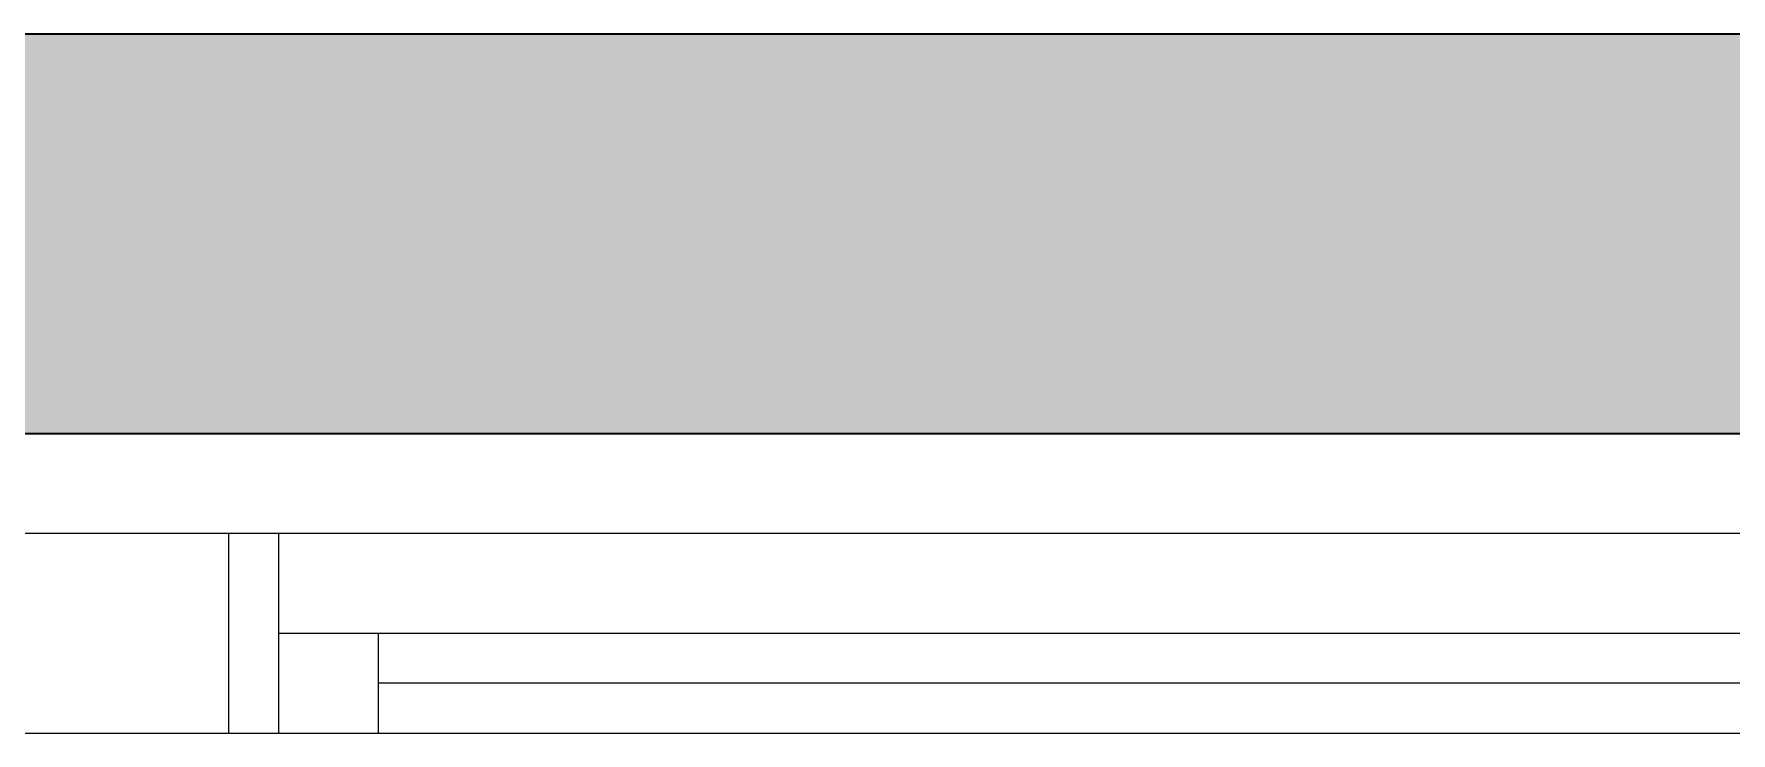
# Model space of a CAD drawing. Header units: inches. Extents: x -501855 to 57169, y -29325 to 19878.
# Drawn here: x 40097 to 40947, y -2847 to -2497 of the extents above; entities that cross this region are included whole.
import ezdxf

# ---------------------------------------------------------------- set-up
doc = ezdxf.new("R2010")
doc.units = ezdxf.units.IN
doc.header["$LTSCALE"] = 25
doc.header["$MEASUREMENT"] = 0
doc.linetypes.add('DASHDOT', pattern=[25.4, 12.7, -6.35, 0, -6.35])
doc.layers.get('0').update_dxf_attribs({"color": 8})
for name, color, linetype, lineweight in [('00-Ground Floor$0$Aluminum', 251, 'Continuous', 5), ('00-Ground Floor$0$Walls', 251, 'Continuous', 5), ('E-LITE-CLNG-CNDT', 6, 'DASHDOT', 35), ('T-CABL-TRAY', 60, 'Continuous', 35)]:
    doc.layers.add(name, color=color, linetype=linetype, lineweight=lineweight)

# ---------------------------------------------------------------- blocks, each defined once
blk = doc.blocks.new('00-Ground Floor$0$A$C37be4daf')
at = {"layer": '00-Ground Floor$0$Aluminum'}
for p, q in [((1416.01, 598.24), (216.01, 598.24)), ((1341.01, 548.24), (1341.01, 598.24)), ((1391.01, 498.24), (1391.01, 598.24)), ((291.01, 573.24), (1341.01, 573.24)), ((1391.01, 548.24), (241.01, 548.24)), ((1416.01, 498.24), (216.01, 498.24))]:
    blk.add_line(p, q, dxfattribs=at)
at = {"layer": '00-Ground Floor$0$Walls'}
blk.add_line((1416.01, 498.24), (1416.01, 598.24), dxfattribs=at)
blk = doc.blocks.new('00-Ground Floor')
at = {"layer": '00-Ground Floor$0$Walls'}
for p, q in [((37849.51, -2747.43, 0), (49047.93, -2747.43, 0)), ((37949.51, -2847.43, 0), (41699.05, -2847.43, 0))]:
    blk.add_line(p, q, dxfattribs=at)
at = {"rotation": 180}
blk.add_blockref('00-Ground Floor$0$A$C37be4daf', (41610.23, -2249.19, 0), dxfattribs=at)
blk = doc.blocks.new('*U73')
at = {"lineweight": 0}
h = blk.add_hatch(dxfattribs=at)
h.set_pattern_fill('HEX', color=253, scale=8, angle=180, style=0)
h.set_pattern_definition([(180, (-17177.167, -2e-10), (6e-13, -43.99409), [25.4, -50.8]), (300, (-17177.167, -2e-10), (38.1, 21.99705), [25.4, -50.8]), (240, (-17202.567, -2e-10), (38.1, -21.99705), [25.4, -50.8])])
h.paths.add_polyline_path([(-9515.42, 200), (-9515.42, 0), (0, 0), (0, 200)])
at = {"color": 0}
for p, q in [((0, 200), (-9515.42, 200)), ((0, 0), (-9515.42, 0))]:
    blk.add_line(p, q, dxfattribs=at)

msp = doc.modelspace()

# ---------------------------------------------------------------- block references
at = {"layer": 'E-LITE-CLNG-CNDT'}
msp.add_blockref('00-Ground Floor', (0, 0), dxfattribs=at)
at = {"layer": 'T-CABL-TRAY', "linetype": 'Continuous', "rotation": 180}
msp.add_blockref('*U73', (38828.93, -2497.43, 0), dxfattribs=at)

doc.saveas('drawing.dxf')
